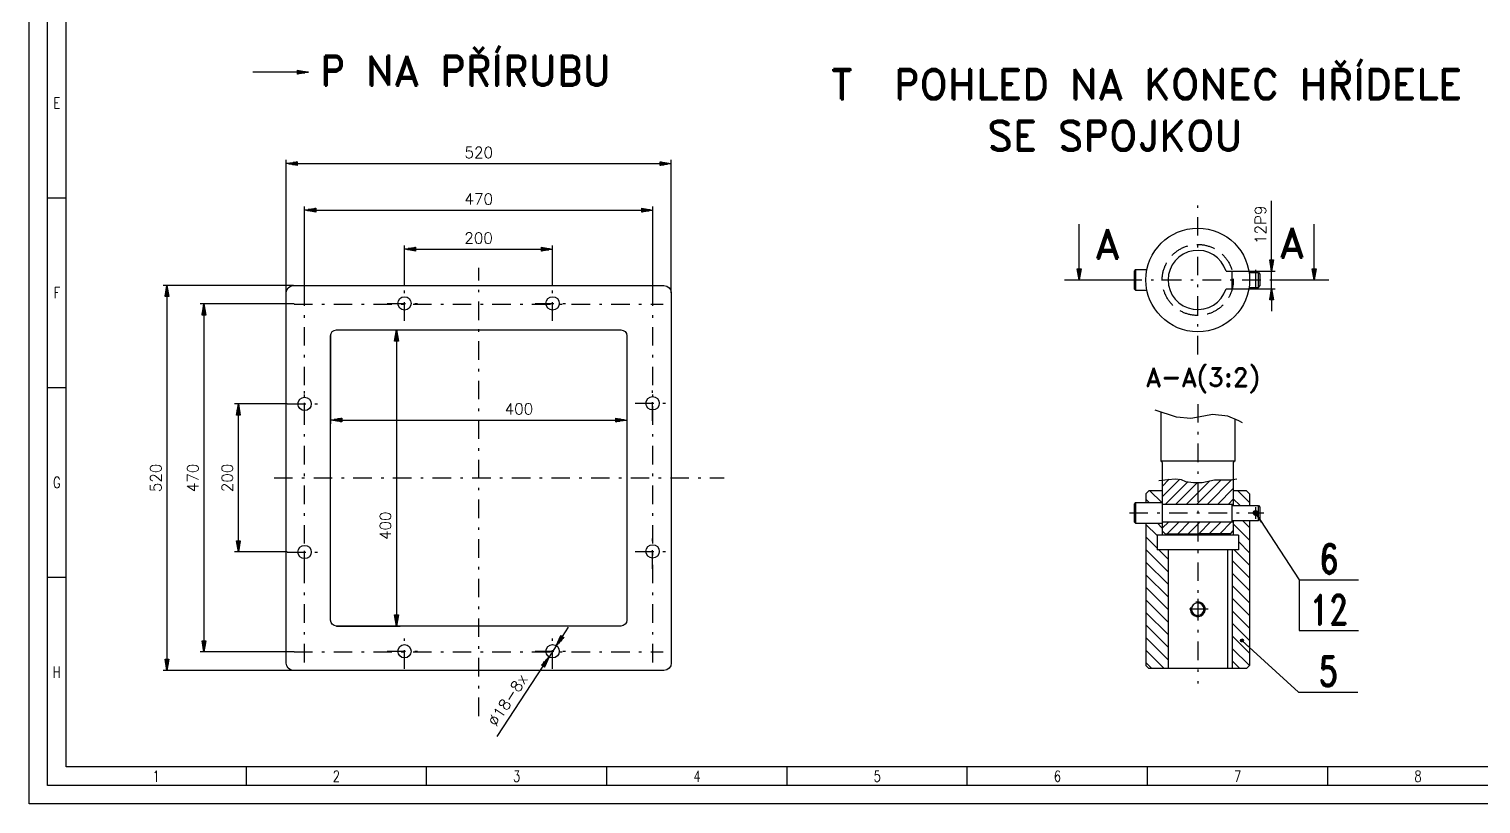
# Model space of a CAD drawing. Header units: millimetres. Extents: x -305 to 2715, y -1492 to 658.
# Drawn here: x -305 to 1655, y -1492 to -445 of the extents above; entities that cross this region are included whole.
import ezdxf
from ezdxf.enums import TextEntityAlignment as Align

# ---------------------------------------------------------------- set-up
doc = ezdxf.new("R2010")
doc.units = ezdxf.units.MM
doc.header["$LTSCALE"] = 5
doc.header["$PDMODE"] = 1
doc.linetypes.add('CSN_CARKOVANA', pattern=[7.5, 5, -2.5])
doc.linetypes.add('CSN_CERCHOVANA', pattern=[10.7, 5, -2.5, 0.7, -2.5])
for name, color, linetype in [('KOTY', 4, 'Continuous'), ('NEVID', 3, 'CSN_CARKOVANA'), ('OSY', 1, 'CSN_CERCHOVANA'), ('PROF_FRM1', 7, 'Continuous'), ('PROF_FRM2', 7, 'Continuous'), ('PROF_FRM3', 6, 'Continuous'), ('SILNA', 7, 'Continuous'), ('SLABA', 4, 'Continuous'), ('SRAFY', 6, 'Continuous'), ('TEXT2', 7, 'Continuous'), ('TUCNA', 2, 'Continuous'), ('ZAVIT', 4, 'Continuous')]:
    doc.layers.add(name, color=color, linetype=linetype)
doc.styles.add('MSPR_TXT', font='romans', dxfattribs={"width": 0.75})
doc.styles.add('ROMANS', font='ROMANS.SHX')
doc.styles.add('SIMPLEX', font='SIMPLEX', dxfattribs={"width": 0.75})
doc.styles.add('ZVVZ', font='romand.shx', dxfattribs={"height": 15})
doc.dimstyles.new('PROFI_CSN', dxfattribs={"dimscale": 0, "dimtxt": 3, "dimasz": 3, "dimexe": 1, "dimexo": 0, "dimgap": 1.5, "dimtad": 1, "dimlfac": -1, "dimrnd": 0.5, "dimzin": 9, "dimlunit": 6, "dimtxsty": 'ZVVZ', "dimblk": 'PRCLFILL', "dimcen": 0, "dimclrd": 256, "dimclre": 256, "dimclrt": 256, "dimadec": 1, "dimazin": 2, "dimtm": 1e-09, "dimtfac": 0.6, "dimtmove": 0, "dimatfit": 0, "dimldrblk": 'PRCLFILL', "dimfxl": 0, "dimarcsym": 0})

# ---------------------------------------------------------------- blocks, each defined once
blk = doc.blocks.new('PROFBT006J88E6')
at = {"layer": 'PROF_FRM1'}
for p, q in [((0, 0), (0, 420)), ((594, 0), (0, 0))]:
    blk.add_line(p, q, dxfattribs=at)
at = {"layer": 'PROF_FRM3'}
for p, q in [((-5, -5), (-5, 425)), ((5, 5), (5, 415)), ((0, 158.75), (5, 158.75)), ((0, 107.5), (5, 107.5)), ((0, 56.25), (5, 56.25)), ((589, 5), (5, 5)), ((53.67, 0), (53.67, 5)), ((102.33, 0), (102.33, 5)), ((151, 0), (151, 5)), ((199.67, 0), (199.67, 5)), ((248.33, 0), (248.33, 5)), ((297, 0), (297, 5)), ((345.67, 0), (345.67, 5)), ((599, -5), (-5, -5))]:
    blk.add_line(p, q, dxfattribs=at)
at = {"style": 'ZVVZ', "flags": 9}
for tag in ['INFO', 'INFO1', 'INFO2', 'INFO3', 'INFO4', 'INFO5', 'INFO6', 'INFO7', 'INFO8', 'INFO9']:
    blk.add_attdef(tag, (0, 0), '', height=3, dxfattribs=at)
at = {"layer": 'PROF_FRM2', "style": 'SIMPLEX', "width": 0.75}
for s, p in [('E', (2.5, 182.88)), ('F', (2.5, 131.62)), ('G', (2.5, 80.38)), ('H', (2.5, 29.12)), ('1', (29.33, 1)), ('2', (78, 1)), ('3', (126.67, 1)), ('4', (175.33, 1)), ('5', (224, 1)), ('6', (272.67, 1)), ('7', (321.33, 1)), ('8', (370, 1))]:
    blk.add_text(s, height=3, dxfattribs=at).set_placement(p, align=Align.CENTER)
at = {"layer": 'PROF_FRM2', "style": 'MSPR_TXT', "width": 0.75, "flags": 1}
for tag, p in [('DY', (594, 420)), ('DX', (0, 0))]:
    blk.add_attdef(tag, p, '', height=10, dxfattribs=at)
at = {"layer": 'SILNA', "color": 4, "style": 'ROMANS'}
for tag, p, height in [('BLATT5', (555.26, 82.11), 3), ('NORMAS', (421.11, 76.59), 2.5), ('POZN', (439.84, 61.31), 2), ('BLATT9A', (443.79, 55.7), 2), ('BLATT8A', (444.68, 37.14), 2), ('SKP', (479.28, 31.96), 2), ('STARY', (520.58, 31.66), 2)]:
    blk.add_attdef(tag, p, '', height=height, dxfattribs=at)
at = {"layer": 'SILNA', "color": 4, "style": 'ROMANS', "flags": 8}
for tag, height, p in [('D', 2.5, (452.61, 76.7)), ('BG', 2, (452.54, 71.85))]:
    blk.add_attdef(tag, text='', height=height, dxfattribs=at).set_placement(p, align=Align.CENTER)
at = {"layer": 'SILNA', "color": 7, "style": 'ROMANS'}
for tag, height, p in [('BLATT4', 4, (425.33, 49.1)), ('BLATT10A', 5, (456.11, 19.71)), ('BLATT12', 5, (543.51, 16.88)), ('BLAT10B', 5, (454.34, 11.96))]:
    blk.add_attdef(tag, text='', height=height, dxfattribs=at).set_placement(p, align=Align.CENTER)
at = {"layer": 'SILNA', "color": 4, "style": 'ROMANS'}
blk.add_attdef('TECHN', (449.17, 51.17), '', height=2, rotation=0.0172, dxfattribs=at)
at = {"layer": 'SILNA', "color": 4, "style": 'ROMANS', "width": 1.065921, "flags": 8}
blk.add_attdef('NORM', text='', height=2, rotation=359.8401, dxfattribs=at).set_placement((447.35, 46.5), (469.68, 46.43), align=Align.FIT)
at = {"layer": 'SILNA', "color": 4, "style": 'ROMANS'}
for tag, height, p in [('VEDL', 2, (425.66, 42.76)), ('V', 3, (584.05, 18.45))]:
    blk.add_attdef(tag, text='', height=height, dxfattribs=at).set_placement(p, align=Align.CENTER)
blk.add_attdef('PREZ', text='', height=2, dxfattribs=at).set_placement((457.25, 43.08), align=Align.MIDDLE)
blk.add_attdef('TYP', text='', height=2, dxfattribs=at).set_placement((464.66, 31.66), align=Align.RIGHT)
at = {"layer": 'SILNA', "color": 4, "style": 'ROMANS', "flags": 8}
for tag, p in [('L', (514.45, 12.3)), ('L1', (582.96, 12.3))]:
    blk.add_attdef(tag, p, '', height=2, dxfattribs=at)
blk = doc.blocks.new('PRCLFILL')
at = {"ltscale": 20}
for p, q in [((-1, 0.17), (0, 0)), ((-1, -0.17), (-1, 0.17)), ((0, 0), (-1, -0.17))]:
    blk.add_line(p, q, dxfattribs=at)
at = {"color": 0, "ltscale": 20}
for p, q in [((-1, 0.15), (-0.87, 0.15)), ((-1, 0.1), (-0.57, 0.1)), ((-1, 0.05), (-0.27, 0.05)), ((-1, 0), (-0.03, 0)), ((-1, -0.05), (-0.33, -0.05)), ((-1, -0.1), (-0.63, -0.1)), ((-1, -0.15), (-0.93, -0.15))]:
    blk.add_line(p, q, dxfattribs=at)
blk = doc.blocks.new('*D5')
at = {"layer": 'Defpoints', "color": 0}
for p in [(562.4, -626.7), (42.4, -801.3), (562.4, -801.3)]:
    blk.add_point(p, dxfattribs=at)
at = {"layer": 'KOTY', "lineweight": -2}
for p, q in [((42.4, -801.3), (42.4, -621.7)), ((57.4, -626.7), (547.4, -626.7)), ((562.4, -801.3), (562.4, -621.7))]:
    blk.add_line(p, q, dxfattribs=at)
at = {"layer": 'KOTY', "lineweight": -2, "xscale": 15, "yscale": 15, "zscale": 15, "rotation": 180}
blk.add_blockref('PRCLFILL', (42.4, -626.7), dxfattribs=at)
at = {"layer": 'KOTY', "lineweight": -2, "xscale": 15, "yscale": 15, "zscale": 15}
blk.add_blockref('PRCLFILL', (562.4, -626.7), dxfattribs=at)
at = {"layer": 'KOTY', "insert": (302.4, -611.7), "char_height": 15, "attachment_point": 5, "style": 'ZVVZ'}
blk.add_mtext('520', dxfattribs=at)
blk = doc.blocks.new('*D6')
at = {"layer": 'Defpoints', "color": 0}
for p in [(537.4, -689.5), (67.4, -802.2), (537.4, -802.2)]:
    blk.add_point(p, dxfattribs=at)
at = {"layer": 'KOTY', "lineweight": -2}
for p, q in [((67.4, -802.2), (67.4, -684.5)), ((537.4, -802.2), (537.4, -684.5)), ((82.4, -689.5), (522.4, -689.5))]:
    blk.add_line(p, q, dxfattribs=at)
at = {"layer": 'KOTY', "lineweight": -2, "xscale": 15, "yscale": 15, "zscale": 15, "rotation": 180}
blk.add_blockref('PRCLFILL', (67.4, -689.5), dxfattribs=at)
at = {"layer": 'KOTY', "lineweight": -2, "xscale": 15, "yscale": 15, "zscale": 15}
blk.add_blockref('PRCLFILL', (537.4, -689.5), dxfattribs=at)
at = {"layer": 'KOTY', "insert": (302.4, -674.5), "char_height": 15, "attachment_point": 5, "style": 'ZVVZ'}
blk.add_mtext('470', dxfattribs=at)
blk = doc.blocks.new('*D7')
at = {"layer": 'Defpoints', "color": 0}
for p in [(402.2, -742.2), (202.2, -790.7), (402.2, -791.3)]:
    blk.add_point(p, dxfattribs=at)
at = {"layer": 'KOTY', "lineweight": -2}
for p, q in [((202.2, -790.7), (202.2, -737.2)), ((217.2, -742.2), (387.2, -742.2)), ((402.2, -791.3), (402.2, -737.2))]:
    blk.add_line(p, q, dxfattribs=at)
at = {"layer": 'KOTY', "lineweight": -2, "xscale": 15, "yscale": 15, "zscale": 15, "rotation": 180}
blk.add_blockref('PRCLFILL', (202.2, -742.2), dxfattribs=at)
at = {"layer": 'KOTY', "lineweight": -2, "xscale": 15, "yscale": 15, "zscale": 15}
blk.add_blockref('PRCLFILL', (402.2, -742.2), dxfattribs=at)
at = {"layer": 'KOTY', "insert": (302.2, -727.2), "char_height": 15, "attachment_point": 5, "style": 'ZVVZ'}
blk.add_mtext('200', dxfattribs=at)
blk = doc.blocks.new('*D8')
at = {"layer": 'Defpoints', "color": 0}
for p in [(52.4, -791.3), (-118.5, -1311.3), (52.4, -1311.3)]:
    blk.add_point(p, dxfattribs=at)
at = {"layer": 'KOTY', "lineweight": -2}
for p, q in [((52.4, -791.3), (-123.5, -791.3)), ((-118.5, -806.3), (-118.5, -1296.3)), ((52.4, -1311.3), (-123.5, -1311.3))]:
    blk.add_line(p, q, dxfattribs=at)
at = {"layer": 'KOTY', "lineweight": -2, "xscale": 15, "yscale": 15, "zscale": 15}
for p, rotation in [((-118.5, -791.3), 90), ((-118.5, -1311.3), 270)]:
    blk.add_blockref('PRCLFILL', p, dxfattribs=dict(at, rotation=rotation))
at = {"layer": 'KOTY', "insert": (-133.5, -1051.3), "char_height": 15, "attachment_point": 5, "rotation": 90, "style": 'ZVVZ'}
blk.add_mtext('520', dxfattribs=at)
blk = doc.blocks.new('*D9')
at = {"layer": 'Defpoints', "color": 0}
for p in [(53.2, -816.3), (-68.6, -1286.3), (53.2, -1286.3)]:
    blk.add_point(p, dxfattribs=at)
at = {"layer": 'KOTY', "lineweight": -2}
for p, q in [((53.2, -816.3), (-73.6, -816.3)), ((-68.6, -831.3), (-68.6, -1271.3)), ((53.2, -1286.3), (-73.6, -1286.3))]:
    blk.add_line(p, q, dxfattribs=at)
at = {"layer": 'KOTY', "lineweight": -2, "xscale": 15, "yscale": 15, "zscale": 15}
for p, rotation in [((-68.6, -816.3), 90), ((-68.6, -1286.3), 270)]:
    blk.add_blockref('PRCLFILL', p, dxfattribs=dict(at, rotation=rotation))
at = {"layer": 'KOTY', "insert": (-83.6, -1051.3), "char_height": 15, "attachment_point": 5, "rotation": 90, "style": 'ZVVZ'}
blk.add_mtext('470', dxfattribs=at)
blk = doc.blocks.new('*D10')
at = {"layer": 'Defpoints', "color": 0}
for p in [(-22.1, -951.3), (43.8, -951.3), (43.8, -1151.3)]:
    blk.add_point(p, dxfattribs=at)
at = {"layer": 'KOTY', "lineweight": -2}
for p, q in [((43.8, -951.3), (-27.1, -951.3)), ((-22.1, -1136.3), (-22.1, -966.3)), ((43.8, -1151.3), (-27.1, -1151.3))]:
    blk.add_line(p, q, dxfattribs=at)
at = {"layer": 'KOTY', "lineweight": -2, "xscale": 15, "yscale": 15, "zscale": 15}
for p, rotation in [((-22.1, -951.3), 90), ((-22.1, -1151.3), 270)]:
    blk.add_blockref('PRCLFILL', p, dxfattribs=dict(at, rotation=rotation))
at = {"layer": 'KOTY', "insert": (-37.1, -1051.3), "char_height": 15, "attachment_point": 5, "rotation": 90, "style": 'ZVVZ'}
blk.add_mtext('200', dxfattribs=at)
blk = doc.blocks.new('*D11')
at = {"layer": 'Defpoints', "color": 0}
for p in [(102.4, -859.3), (502.4, -859.3), (502.4, -973.1)]:
    blk.add_point(p, dxfattribs=at)
at = {"layer": 'KOTY', "lineweight": -2}
for p, q in [((102.4, -859.3), (102.4, -978.1)), ((502.4, -859.3), (502.4, -978.1)), ((117.4, -973.1), (487.4, -973.1))]:
    blk.add_line(p, q, dxfattribs=at)
at = {"layer": 'KOTY', "lineweight": -2, "xscale": 15, "yscale": 15, "zscale": 15, "rotation": 180}
blk.add_blockref('PRCLFILL', (102.4, -973.1), dxfattribs=at)
at = {"layer": 'KOTY', "lineweight": -2, "xscale": 15, "yscale": 15, "zscale": 15}
blk.add_blockref('PRCLFILL', (502.4, -973.1), dxfattribs=at)
at = {"layer": 'KOTY', "insert": (356.7, -958.1), "char_height": 15, "attachment_point": 5, "style": 'ZVVZ'}
blk.add_mtext('400', dxfattribs=at)
blk = doc.blocks.new('*D12')
at = {"layer": 'Defpoints', "color": 0}
for p in [(110.4, -851.3), (110.4, -1251.3), (191.4, -1251.3)]:
    blk.add_point(p, dxfattribs=at)
at = {"layer": 'KOTY', "lineweight": -2}
for p, q in [((110.4, -851.3), (196.4, -851.3)), ((191.4, -866.3), (191.4, -1236.3)), ((110.4, -1251.3), (196.4, -1251.3))]:
    blk.add_line(p, q, dxfattribs=at)
at = {"layer": 'KOTY', "lineweight": -2, "xscale": 15, "yscale": 15, "zscale": 15}
for p, rotation in [((191.4, -851.3), 90), ((191.4, -1251.3), 270)]:
    blk.add_blockref('PRCLFILL', p, dxfattribs=dict(at, rotation=rotation))
at = {"layer": 'KOTY', "insert": (176.4, -1115.9), "char_height": 15, "attachment_point": 5, "rotation": 90, "style": 'ZVVZ'}
blk.add_mtext('400', dxfattribs=at)
blk = doc.blocks.new('*D13')
at = {"layer": 'Defpoints', "color": 0}
for p in [(397.3, -1293), (407.1, -1277.9)]:
    blk.add_point(p, dxfattribs=at)
at = {"layer": 'KOTY', "lineweight": -2}
for p, q in [((415.3, -1265.3), (423.5, -1252.8)), ((407.1, -1277.9), (397.3, -1293)), ((389.1, -1305.5), (327, -1400.7))]:
    blk.add_line(p, q, dxfattribs=at)
at = {"layer": 'KOTY', "lineweight": -2, "xscale": 15, "yscale": 15, "zscale": 15}
for p, rotation in [((407.1, -1277.9), 236.8783674819559), ((397.3, -1293), 56.87836748195596)]:
    blk.add_blockref('PRCLFILL', p, dxfattribs=dict(at, rotation=rotation))
at = {"layer": 'KOTY', "insert": (341.4, -1351.2), "char_height": 15, "attachment_point": 5, "rotation": 56.8784, "style": 'ZVVZ'}
blk.add_mtext('%%c18-8x', dxfattribs=at)
blk = doc.blocks.new('ballflag')
blk.add_line((0, 0), (2, 0))
at = {"style": 'SIMPLEX', "width": 0.75}
blk.add_attdef('ATR1', text='', height=1, dxfattribs=at).set_placement((1.002, 0.203), align=Align.CENTER)
blk = doc.blocks.new('PROFBALL0019C0J6')
at = {"layer": 'TUCNA'}
ref = blk.add_blockref('ballflag', (0, 0), dxfattribs=dict(at, xscale=8, yscale=8, zscale=8))
ref.add_attrib('ATR1', '5', dxfattribs={"layer": '0', "height": 8, "style": 'ZVVZ', "width": 0.75}).set_placement((8.02, 1.63), align=Align.CENTER)
blk = doc.blocks.new('P-DOT')
blk.add_line((-1, 0), (0, 0))
at = {"color": 0}
for p, q in [((-0.12, 0.04), (0.12, 0.04)), ((-0.12, 0), (0.12, 0)), ((-0.1, 0.08), (0.1, 0.08)), ((-0.04, 0.12), (0.04, 0.12)), ((-0.12, -0.04), (0.12, -0.04)), ((-0.1, -0.08), (0.1, -0.08)), ((-0.04, -0.12), (0.04, -0.12))]:
    blk.add_line(p, q, dxfattribs=at)
blk.add_circle((0, 0), 0.125)
blk = doc.blocks.new('PROFBALL001BXQ96')
at = {"layer": 'TUCNA'}
ref = blk.add_blockref('ballflag', (0, 0), dxfattribs=dict(at, xscale=8, yscale=8, zscale=8))
ref.add_attrib('ATR1', '6', dxfattribs={"layer": '0', "height": 8, "style": 'ZVVZ', "width": 0.75}).set_placement((8.02, 1.63), align=Align.CENTER)
blk = doc.blocks.new('PROFBALL001C92D6')
at = {"layer": 'TUCNA'}
ref = blk.add_blockref('ballflag', (0, 0), dxfattribs=dict(at, xscale=8, yscale=8, zscale=8))
ref.add_attrib('ATR1', '12', dxfattribs={"layer": '0', "height": 8, "style": 'ZVVZ', "width": 0.75}).set_placement((8.02, 1.63), align=Align.CENTER)
blk = doc.blocks.new('*D57')
at = {"layer": 'Defpoints', "color": 0}
for p in [(1319.7, -771.8), (1319.7, -795.8), (1372.8, -795.8)]:
    blk.add_point(p, dxfattribs=at)
at = {"layer": 'KOTY', "lineweight": -2}
for p, q in [((1372.8, -756.8), (1372.8, -676.8)), ((1319.7, -771.8), (1377.8, -771.8)), ((1372.8, -795.8), (1372.8, -771.8)), ((1319.7, -795.8), (1377.8, -795.8)), ((1372.8, -810.8), (1372.8, -825.8))]:
    blk.add_line(p, q, dxfattribs=at)
at = {"layer": 'KOTY', "lineweight": -2, "xscale": 15, "yscale": 15, "zscale": 15}
for p, rotation in [((1372.8, -771.8), 270), ((1372.8, -795.8), 90)]:
    blk.add_blockref('PRCLFILL', p, dxfattribs=dict(at, rotation=rotation))
at = {"layer": 'KOTY', "insert": (1357.8, -709.3), "char_height": 15, "attachment_point": 5, "rotation": 90, "style": 'ZVVZ'}
blk.add_mtext('12P9', dxfattribs=at)

msp = doc.modelspace()

# ---------------------------------------------------------------- hatches: boundary and pattern name
at = {"layer": 'SRAFY'}
h = msp.add_hatch(dxfattribs=at)
h.set_pattern_fill('_USER', color=256, scale=10, angle=45, style=0, pattern_type=0)
h.set_pattern_definition([(45, (-1320.404, 68.728), (-7.071068, 7.071068), [])])
h.paths.add_polyline_path([(1273.089, -1057.513), (1267.452, -1057.513), (1256.681, -1056.109), (1250.594, -1053.3), (1243.102, -1052.364), (1232.8, -1053.3), (1225.089, -1054.189), (1225.089, -1086.574), (1273.089, -1086.574)])
h.paths.add_polyline_path([(1321.089, -1068.574), (1321.089, -1053.137), (1317.088, -1053.768), (1304.445, -1053.768), (1295.548, -1053.768), (1279.158, -1057.513), (1273.089, -1057.513), (1273.089, -1086.574), (1321.089, -1086.574)])
h.paths.add_polyline_path([(1273.089, -1110.574), (1225.089, -1110.574), (1225.089, -1112.574), (1225.089, -1122.574), (1229.089, -1126.574), (1273.089, -1126.574)])
h.paths.add_polyline_path([(1321.089, -1110.574), (1273.089, -1110.574), (1273.089, -1126.574), (1317.089, -1126.574), (1321.089, -1122.574)])
h = msp.add_hatch(dxfattribs=at)
h.set_pattern_fill('_USER', color=256, scale=12, angle=315, style=0, pattern_type=0)
h.set_pattern_definition([(315, (-1320.404, 68.728), (8.48528, 8.48528), [])])
h.paths.add_polyline_path([(1225.089, -1084.574), (1225.089, -1068.574), (1207.089, -1068.574), (1203.089, -1072.574), (1203.089, -1084.574)])
h.paths.add_polyline_path([(1203.089, -1112.574), (1203.089, -1304.574), (1207.089, -1308.574), (1233.089, -1308.574), (1233.089, -1148.574), (1218.089, -1148.574), (1218.089, -1128.574), (1225.089, -1128.574), (1225.089, -1112.574)])
h.paths.add_polyline_path([(1321.089, -1088.574), (1343.089, -1088.574), (1343.089, -1072.574), (1339.089, -1068.574), (1321.089, -1068.574)])
h.paths.add_polyline_path([(1321.089, -1128.574), (1328.089, -1128.574), (1328.089, -1148.574), (1319.689, -1148.574), (1319.689, -1308.574), (1339.089, -1308.574), (1343.089, -1304.574), (1343.089, -1108.574), (1321.089, -1108.574)])

# ---------------------------------------------------------------- linework, layer by layer
at = {"layer": 'NEVID'}
msp.add_circle((1273.089, -783.83), 48, dxfattribs=at)
at = {"layer": 'OSY'}
for p, q in [((1273.089, -884.398), (1273.089, -683.261)), ((302.38, -1373.02), (302.38, -767.641)), ((1172.521, -783.83), (1373.657, -783.83)), ((1351.089, -770.116), (1351.089, -797.201)), ((67.38, -1300.484), (67.38, -802.179)), ((202.218, -838.993), (202.218, -790.714)), ((402.218, -838.993), (402.218, -790.714)), ((537.38, -1300.484), (537.38, -802.179)), ((53.228, -816.332), (551.533, -816.332)), ((178.66, -815.444), (225.776, -815.444)), ((378.66, -815.444), (425.776, -815.444)), ((67.38, -974.88), (67.38, -926.601)), ((537.218, -973.993), (537.218, -925.714)), ((43.822, -951.332), (90.938, -951.332)), ((513.66, -950.444), (560.776, -950.444)), ((1273.089, -951.422), (1273.089, -1329.082)), ((26.104, -1051.332), (633.807, -1051.332)), ((1351.089, -1090.574), (1351.089, -1106.574)), ((1180.77, -1098.574), (1362.402, -1098.574)), ((67.38, -1174.88), (67.38, -1126.601)), ((537.218, -1173.993), (537.218, -1125.714)), ((43.822, -1151.332), (90.938, -1151.332)), ((513.66, -1150.444), (560.776, -1150.444)), ((1273.089, -1214.574), (1273.089, -1242.574)), ((1287.089, -1228.574), (1259.089, -1228.574)), ((202.218, -1308.993), (202.218, -1260.714)), ((402.218, -1308.993), (402.218, -1260.714)), ((53.228, -1286.332), (551.533, -1286.332)), ((178.66, -1285.444), (225.776, -1285.444)), ((378.66, -1285.444), (425.776, -1285.444))]:
    msp.add_line(p, q, dxfattribs=at)
at = {"layer": 'SILNA'}
for p, q in [((1189.089, -769.83), (1187.089, -771.83)), ((1187.089, -771.83), (1187.089, -795.83)), ((1189.089, -769.83), (1204.503, -769.83)), ((1189.089, -769.83), (1189.089, -797.83)), ((1311.246, -771.83), (1319.689, -771.83)), ((1319.689, -795.83), (1319.689, -771.83)), ((1342.371, -773.83), (1355.089, -773.83)), ((1355.089, -793.83), (1355.089, -773.83)), ((1355.089, -773.83), (1357.089, -775.83)), ((1357.089, -775.83), (1357.089, -791.83)), ((1187.089, -795.83), (1189.089, -797.83)), ((1189.089, -797.83), (1204.503, -797.83)), ((1311.246, -795.83), (1319.689, -795.83)), ((1342.371, -793.83), (1355.089, -793.83)), ((1355.089, -793.83), (1357.089, -791.83)), ((202.38, -816.332), (202.218, -815.444)), ((402.38, -816.332), (402.218, -815.444)), ((67.542, -952.219), (67.38, -951.332)), ((537.38, -951.332), (537.218, -950.444)), ((1223.089, -962.095), (1223.089, -1028.574)), ((1323.089, -971.977), (1323.089, -1028.574)), ((1323.089, -1028.574), (1223.089, -1028.574)), ((1225.089, -1030.574), (1225.089, -1122.574)), ((1321.089, -1030.574), (1321.089, -1088.574)), ((1207.089, -1068.574), (1203.089, -1072.574)), ((1203.089, -1072.574), (1203.089, -1084.574)), ((1225.089, -1068.574), (1207.089, -1068.574)), ((1225.089, -1068.574), (1225.089, -1128.574)), ((1321.089, -1068.574), (1321.089, -1088.574)), ((1339.089, -1068.574), (1321.089, -1068.574)), ((1343.089, -1072.574), (1339.089, -1068.574)), ((1343.089, -1072.574), (1343.089, -1088.574)), ((1189.089, -1084.574), (1187.089, -1086.574)), ((1187.089, -1086.574), (1187.089, -1110.574)), ((1189.089, -1084.574), (1225.089, -1084.574)), ((1189.089, -1084.574), (1189.089, -1112.574)), ((1225.089, -1084.574), (1225.089, -1112.574)), ((1225.089, -1086.574), (1321.089, -1086.574)), ((1319.089, -1086.574), (1319.089, -1110.574)), ((1319.089, -1088.574), (1355.089, -1088.574)), ((1355.089, -1108.574), (1355.089, -1088.574)), ((1355.089, -1088.574), (1357.089, -1090.574)), ((1357.089, -1090.574), (1357.089, -1106.574)), ((1187.089, -1110.574), (1189.089, -1112.574)), ((1189.089, -1112.574), (1225.089, -1112.574)), ((1203.089, -1112.574), (1203.089, -1304.574)), ((1225.089, -1110.574), (1321.089, -1110.574)), ((1319.089, -1108.574), (1355.089, -1108.574)), ((1321.089, -1108.574), (1321.089, -1122.574)), ((1321.089, -1108.574), (1321.089, -1128.574)), ((1343.089, -1108.574), (1343.089, -1304.574)), ((1355.089, -1108.574), (1357.089, -1106.574)), ((1328.089, -1128.574), (1218.089, -1128.574)), ((1218.089, -1128.574), (1218.089, -1148.574)), ((1225.089, -1122.574), (1229.089, -1126.574)), ((1229.089, -1126.574), (1273.089, -1126.574)), ((1317.089, -1126.574), (1273.089, -1126.574)), ((1321.089, -1122.574), (1317.089, -1126.574)), ((1328.089, -1128.574), (1328.089, -1148.574)), ((67.542, -1152.219), (67.38, -1151.332)), ((537.38, -1151.332), (537.218, -1150.444)), ((1328.089, -1148.574), (1218.089, -1148.574)), ((1233.089, -1148.574), (1233.089, -1308.574)), ((1313.089, -1148.574), (1313.089, -1308.574)), ((1319.689, -1148.574), (1319.689, -1308.574)), ((202.38, -1286.332), (202.218, -1285.444)), ((402.38, -1286.332), (402.218, -1285.444)), ((1207.089, -1308.574), (1203.089, -1304.574)), ((1339.089, -1308.574), (1207.089, -1308.574)), ((1343.089, -1304.574), (1339.089, -1308.574))]:
    msp.add_line(p, q, dxfattribs=at)
for points in [[(52.38, -1311.332, -0.41421356), (42.38, -1301.332), (42.38, -801.332, -0.41421356), (52.38, -791.332), (552.38, -791.332, -0.41421356), (562.38, -801.332), (562.38, -1301.332, -0.41421356), (552.38, -1311.332)], [(102.38, -1243.332), (102.38, -859.332, -0.41421356), (110.38, -851.332), (494.38, -851.332, -0.41421356), (502.38, -859.332), (502.38, -1243.332, -0.41421356), (494.38, -1251.332), (110.38, -1251.332, -0.41421356)]]:
    msp.add_lwpolyline(points, format="xyb", close=True, dxfattribs=at)
for centre, radius in [((1273.089, -783.83), 70), ((202.218, -815.444), 9), ((402.218, -815.444), 9), ((67.38, -951.332), 9), ((537.218, -950.444), 9), ((1351.089, -1098.574), 3.2), ((67.38, -1151.332), 9), ((537.218, -1150.444), 9), ((202.218, -1285.444), 9), ((402.218, -1285.444), 9)]:
    msp.add_circle(centre, radius, dxfattribs=at)
for centre, radius, start, end in [((1273.089, -783.83), 40, 17.457603, 342.542397), ((1223.089, -1030.574), 2, 0, 90), ((1323.089, -1030.574), 2, 90, 180), ((1273.089, -1228.574), 8.5, 90, 270), ((1273.089, -1228.574), 8.5, 270, 90)]:
    msp.add_arc(centre, radius, start, end, dxfattribs=at)
at = {"layer": 'SLABA'}
for p, q in [((1244.439, -969.214), (1215.8, -959.664)), ((1263.532, -971.124), (1244.439, -969.214)), ((1281.351, -967.941), (1263.532, -971.124)), ((1292.807, -965.394), (1281.351, -967.941)), ((1313.809, -967.941), (1292.807, -965.394)), ((1328.447, -974.308), (1313.809, -967.941)), ((1333.317, -976.674), (1328.447, -974.308)), ((1220.625, -1054.704), (1232.8, -1053.3)), ((1232.8, -1053.3), (1243.102, -1052.364)), ((1243.102, -1052.364), (1250.594, -1053.3)), ((1250.594, -1053.3), (1256.681, -1056.109)), ((1256.681, -1056.109), (1267.452, -1057.513)), ((1267.452, -1057.513), (1279.158, -1057.513)), ((1279.158, -1057.513), (1295.548, -1053.768)), ((1295.548, -1053.768), (1304.445, -1053.768)), ((1304.445, -1053.768), (1317.088, -1053.768)), ((1317.088, -1053.768), (1325.985, -1052.364)), ((1410.117, -1188.805), (1410.117, -1257.377))]:
    msp.add_line(p, q, dxfattribs=at)
at = {"layer": 'TUCNA'}
for p, q in [((1093.059, -783.616), (1173.059, -783.616)), ((1370.24, -783.616), (1450.24, -783.616))]:
    msp.add_line(p, q, dxfattribs=at)
at = {"layer": 'ZAVIT'}
msp.add_arc((1273.089, -1228.574), 10, 165.676055, 104.323945, dxfattribs=at)

# ---------------------------------------------------------------- block references
at = {"xscale": 5, "yscale": 5, "zscale": 5}
msp.add_blockref('PROFBT006J88E6', (-279.665, -1466.728), dxfattribs=at)
at = {"layer": 'SLABA', "xscale": 5, "yscale": 5, "zscale": 5}
for name, p in [('PROFBALL001BXQ96', (1410.117, -1188.805)), ('PROFBALL001C92D6', (1410.117, -1257.377))]:
    msp.add_blockref(name, p, dxfattribs=at)
at = {"layer": 'TUCNA', "xscale": 5, "yscale": 5, "zscale": 5}
msp.add_blockref('PROFBALL0019C0J6', (1409.289, -1340.621), dxfattribs=at)

# ---------------------------------------------------------------- texts
at = {"layer": 'TEXT2', "style": 'ZVVZ'}
for s, height, p in [('NA PŘÍRUBU', 40.4279, (149.888, -521.291)), ('T  POHLED NA KONEC HŘÍDELE ', 40.42791, (777.956, -539.611)), ('       SE SPOJKOU', 40.42791, (777.956, -609.125)), ('A-A(3:2)', 25, (1202.435, -927.718))]:
    msp.add_text(s, height=height, dxfattribs=at).set_placement(p)
at = {"layer": 'TUCNA', "style": 'ZVVZ'}
for s, p in [('P', (88.186, -521.113)), ('A', (1134.219, -755.025)), ('A', (1383.268, -753.63))]:
    msp.add_text(s, height=40, dxfattribs=at).set_placement(p)

# ---------------------------------------------------------------- dimensions: what is measured, and where the dimension line sits
at = {"layer": 'KOTY'}
for base, p1, p2, picture, middle in [((562.38, -626.672), (42.38, -801.332), (562.38, -801.332), '*D5', (302.38, -611.672)), ((537.38, -689.514), (67.38, -802.179), (537.38, -802.179), '*D6', (302.38, -674.514)), ((402.218, -742.165), (202.218, -790.714), (402.218, -791.332), '*D7', (302.218, -727.165))]:
    dim = msp.add_linear_dim(base=base, p1=p1, p2=p2, dimstyle='PROFI_CSN', override={"dimscale": 5, "dimlfac": 1, "dimlunit": 2}, dxfattribs=at)
    dim.commit()
    dim.dimension.update_dxf_attribs({"geometry": picture, "text_midpoint": middle})
dim = msp.add_linear_dim(base=(1372.821, -795.83), p1=(1319.689, -771.83), p2=(1319.689, -795.83), angle=90, text='12P9', dimstyle='PROFI_CSN', override={"dimscale": 5, "dimlfac": 1}, dxfattribs=at)
dim.commit()
dim.dimension.update_dxf_attribs({"geometry": '*D57', "text_midpoint": (1372.821, -709.33), "dimtype": 160})
for base, p1, p2, picture, middle in [((-118.51, -1311.332), (52.38, -791.332), (52.38, -1311.332), '*D8', (-133.51, -1051.332)), ((-68.584, -1286.332), (53.228, -816.332), (53.228, -1286.332), '*D9', (-83.584, -1051.332)), ((-22.101, -951.332), (43.822, -1151.332), (43.822, -951.332), '*D10', (-37.101, -1051.332))]:
    dim = msp.add_linear_dim(base=base, p1=p1, p2=p2, angle=90, dimstyle='PROFI_CSN', override={"dimscale": 5, "dimlfac": 1, "dimlunit": 2}, dxfattribs=at)
    dim.commit()
    dim.dimension.update_dxf_attribs({"geometry": picture, "text_midpoint": middle})
dim = msp.add_linear_dim(base=(502.38, -973.076), p1=(102.38, -859.332), p2=(502.38, -859.332), dimstyle='PROFI_CSN', override={"dimscale": 5, "dimlfac": 1, "dimlunit": 2}, dxfattribs=at)
dim.commit()
dim.dimension.update_dxf_attribs({"geometry": '*D11', "text_midpoint": (356.651, -973.076), "dimtype": 160})
dim = msp.add_linear_dim(base=(191.377, -1251.332), p1=(110.38, -851.332), p2=(110.38, -1251.332), angle=90, dimstyle='PROFI_CSN', override={"dimscale": 5, "dimlfac": 1, "dimlunit": 2}, dxfattribs=at)
dim.commit()
dim.dimension.update_dxf_attribs({"geometry": '*D12', "text_midpoint": (191.377, -1115.913), "dimtype": 160})
dim = msp.add_diameter_dim_2p(p1=(407.136, -1277.907), p2=(397.301, -1292.982), text='%%c18-8x', dimstyle='PROFI_CSN', override={"dimscale": 5, "dimlfac": 1, "dimlunit": 2}, dxfattribs=at)
dim.commit()
dim.dimension.update_dxf_attribs({"geometry": '*D13', "text_midpoint": (341.415, -1351.188)})

# ---------------------------------------------------------------- leaders
for points, override in [([(72.646, -503.097), (-2.354, -503.097)], {"dimscale": 5}), ([(1113.059, -783.616), (1113.059, -708.616)], {"dimscale": 5}), ([(1430.24, -783.616), (1430.24, -708.616)], {"dimscale": 5}), ([(1351.089, -1098.574), (1410.117, -1188.805)], {"dimscale": 5, "dimldrblk": 'P-DOT'}), ([(1332.776, -1270.966), (1409.289, -1340.621)], {"dimscale": 5, "dimldrblk": 'P-DOT'})]:
    msp.add_leader(points, dimstyle='PROFI_CSN', override=override, dxfattribs=at)

doc.saveas('drawing.dxf')
